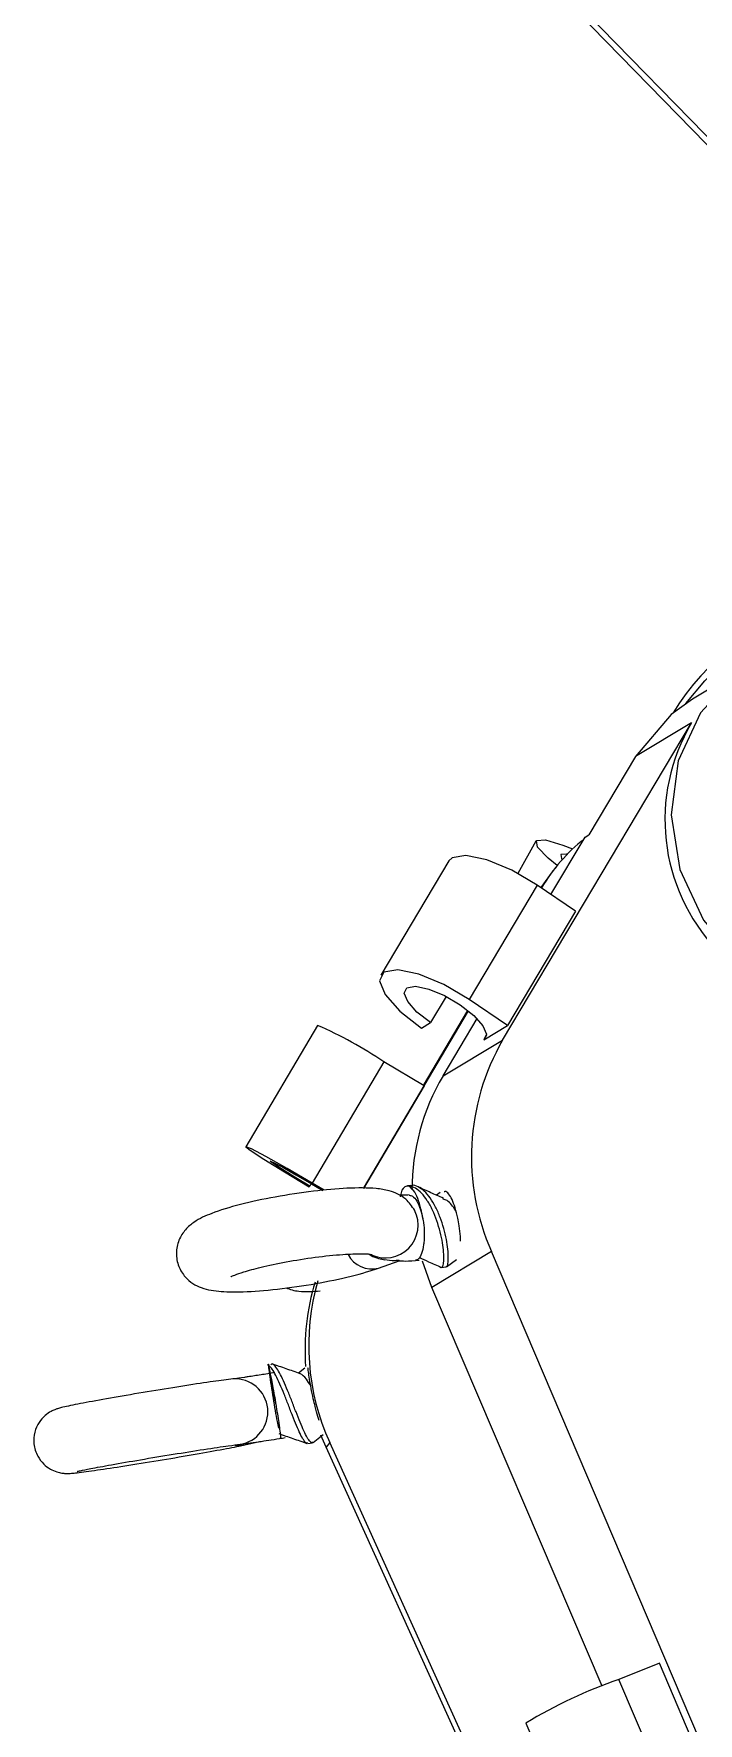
# Model space of a CAD drawing. Header units: millimetres. Extents: x 0 to 1189, y 0 to 841.
# Drawn here: x 357.48 to 360.31, y 443.67 to 450.86 of the extents above; entities that cross this region are included whole.
import ezdxf

# ---------------------------------------------------------------- set-up
doc = ezdxf.new("R2010")
doc.units = ezdxf.units.MM
doc.layers.get('0').update_dxf_attribs({"lineweight": 18})

msp = doc.modelspace()

# ---------------------------------------------------------------- linework, layer by layer
at = {"color": 7, "linetype": 'Continuous', "lineweight": 15}
for p, q in [((362.5251, 448.1947), (358.8324, 451.9783)), ((360.7323, 449.9962), (358.8168, 451.9589)), ((360.5435, 448.1831), (360.2867, 448.0291)), ((359.4789, 446.5781), (360.283, 447.9284)), ((360.283, 447.9284), (360.0452, 447.7858)), ((360.0452, 447.7858), (359.8461, 447.4515)), ((359.8303, 447.442), (359.8461, 447.4515)), ((359.6207, 447.4244), (359.5443, 447.2876)), ((359.685, 447.198), (359.8303, 447.442)), ((359.2499, 447.3407), (358.9602, 446.8542)), ((359.706, 447.3144), (359.6902, 447.2948)), ((359.6263, 447.2379), (359.3366, 446.7513)), ((359.7896, 447.1272), (359.6263, 447.2379)), ((359.6902, 447.2948), (359.6417, 447.2274)), ((359.7896, 447.1272), (359.4999, 446.6406)), ((359.2384, 446.7643), (359.1717, 446.6524)), ((359.4999, 446.6406), (359.3366, 446.7513)), ((358.8872, 445.9467), (359.3342, 446.7022)), ((359.1426, 446.3853), (359.3314, 446.7045)), ((359.2253, 446.426), (359.3703, 446.6695)), ((358.6916, 446.6407), (358.3862, 446.1245)), ((359.1337, 446.6296), (359.1717, 446.6524)), ((359.3984, 446.5798), (359.4999, 446.6406)), ((359.2253, 446.426), (359.4789, 446.5781)), ((358.9732, 446.4856), (358.6679, 445.9694)), ((359.1453, 446.3837), (358.9732, 446.4856)), ((359.1453, 446.3837), (358.8868, 445.9467)), ((358.6554, 445.9539), (358.6577, 445.9568)), ((358.664, 445.9674), (358.6577, 445.9568)), ((358.7193, 445.939), (358.6679, 445.9694)), ((359.0503, 445.9391), (359.0428, 445.9111)), ((359.0884, 445.9589), (359.0735, 445.9573)), ((359.2131, 445.9299), (359.197, 445.9181)), ((359.4315, 445.6779), (359.1779, 445.5257)), ((360.897, 442.2421), (359.4315, 445.6779)), ((358.9507, 445.6077), (359.0386, 445.6387)), ((359.1779, 445.5257), (359.1376, 445.637)), ((359.2192, 445.6105), (359.238, 445.6125)), ((359.2402, 445.6136), (359.2824, 445.6446)), ((359.9022, 443.8278), (359.1779, 445.5257)), ((358.6365, 445.1813), (358.6103, 445.1611)), ((358.3817, 444.8555), (358.444, 444.8696)), ((358.6495, 444.8615), (358.6693, 444.8648)), ((358.6723, 444.8662), (358.7156, 444.8998)), ((358.7273, 444.8457), (358.7058, 444.8967)), ((358.7429, 444.8651), (358.7273, 444.8457)), ((360.2682, 441.5028), (358.7429, 444.8651)), ((359.5039, 443.1338), (358.7273, 444.8457)), ((360.1467, 443.9266), (359.9739, 443.8572)), ((360.3817, 443.3755), (360.1467, 443.9266)), ((360.209, 443.3061), (359.9739, 443.8572)), ((359.5781, 443.6708), (359.8132, 443.1197))]:
    msp.add_line(p, q, dxfattribs=at)
at = {"color": 8, "linetype": 'Continuous', "lineweight": 15}
msp.add_line((359.4103, 446.5997), (359.3984, 446.5798), dxfattribs=at)
at = {"color": 7, "linetype": 'Continuous', "lineweight": 15}
for points in [[(360.9195, 448.2824), (360.8874, 448.2822), (360.6677, 448.2417), (360.4735, 448.135), (360.322, 447.9716), (360.2269, 447.7661), (360.1964, 447.5366), (360.2333, 447.3037), (360.3344, 447.0879), (360.4906, 446.9085), (360.688, 446.7813), (360.9092, 446.7178), (361.1345, 446.7235), (361.3438, 446.798), (361.5186, 446.9346), (361.6311, 447.096)], [(360.2588, 448.0114), (360.34, 448.1074), (360.3931, 448.1581)], [(360.2867, 448.0291), (360.1965, 447.9646), (360.0452, 447.7858)], [(359.7118, 447.3216), (359.6726, 447.3527), (359.627, 447.3999), (359.623, 447.4271), (359.6611, 447.4301), (359.7357, 447.4084), (359.777, 447.3919)], [(359.6263, 447.2379), (359.5186, 447.301), (359.4119, 447.3453), (359.3223, 447.3639), (359.2636, 447.3541), (359.2499, 447.3407)], [(359.7538, 447.3688), (359.7507, 447.3694), (359.7269, 447.3675), (359.7294, 447.3505), (359.7327, 447.346)], [(359.3366, 446.7513), (359.2289, 446.8145), (359.1222, 446.8587), (359.0326, 446.8774), (358.9739, 446.8676), (358.955, 446.8308), (358.9787, 446.7727), (359.0415, 446.702), (359.1337, 446.6296)], [(359.1717, 446.6524), (359.1141, 446.6977), (359.0749, 446.7419), (359.0601, 446.7782), (359.0719, 446.8012), (359.1086, 446.8073), (359.1645, 446.7956), (359.2313, 446.768), (359.2986, 446.7285), (359.3562, 446.6833), (359.3954, 446.6391), (359.4103, 446.6028), (359.3984, 446.5798)], [(358.6679, 445.9694), (358.562, 446.0312), (358.4713, 446.0823), (358.4096, 446.1152), (358.3862, 446.1246), (358.4048, 446.1092), (358.4625, 446.0714), (358.5505, 446.0168), (358.6554, 445.9539)], [(358.6577, 445.9568), (358.5922, 445.9961), (358.5372, 446.0302), (358.5011, 446.0539), (358.4895, 446.0635), (358.5041, 446.0576), (358.5427, 446.0371), (358.5994, 446.0051), (358.6655, 445.9665), (358.7133, 445.9379)], [(358.4817, 445.1913), (358.4815, 445.1943), (358.4814, 445.1965), (358.4814, 445.198), (358.4816, 445.1986), (358.4819, 445.1985), (358.4823, 445.1977), (358.4828, 445.196), (358.4835, 445.1936)]]:
    msp.add_lwpolyline(points, dxfattribs=at)
at = {"color": 8, "linetype": 'Continuous', "lineweight": 15}
msp.add_lwpolyline([(358.3406, 444.8533), (358.3738, 444.854), (358.3821, 444.8556)], dxfattribs=at)
at = {"color": 7, "linetype": 'Continuous', "lineweight": 15}
for centre, radius, start, end in [((361.0419, 447.4637), 0.979, 59.37884, 148.74902), ((360.977, 447.5165), 0.807, 149.31115, 297.33468), ((360.3276, 446.8155), 0.7971, 128.97601, 149.02742), ((357.9831, 445.0215), 1.7674, 55.92992, 66.36861), ((360.3441, 446.0812), 0.9977, 150.12814, 203.84355), ((360.0501, 445.9409), 0.9569, 149.53759, 180.03602), ((359.0773, 445.9279), 0.0293, 84.4404, 157.47703), ((359.6374, 445.2588), 0.9994, 163.18438, 184.00426), ((359.6533, 445.2782), 0.9997, 163.98678, 204.40421), ((360.6259, 441.9593), 2.0068, 108.96018, 121.47581)]:
    msp.add_arc(centre, radius, start, end, dxfattribs=at)
at = {"color": 8, "linetype": 'Continuous', "lineweight": 15}
for centre, radius, start, end in [((358.9793, 445.791), 0.1401, 244.67863, 26.83122), ((358.923, 445.7198), 0.1155, 208.04413, 283.8951), ((358.3396, 444.9963), 0.1401, 278.41628, 93.53527)]:
    msp.add_arc(centre, radius, start, end, dxfattribs=at)
at = {"color": 7, "linetype": 'Continuous', "lineweight": 15}
for points, knots in [([(359.1049, 445.8532), (359.0931, 445.8706), (359.0727, 445.9006), (359.0312, 445.9252), (358.9888, 445.9401), (358.926, 445.9494), (358.8252, 445.9499), (358.6731, 445.9366), (358.5106, 445.9119), (358.3564, 445.8787), (358.2427, 445.8435), (358.1777, 445.8141), (358.1292, 445.775), (358.0984, 445.7284), (358.0864, 445.6712), (358.0969, 445.6146), (358.1251, 445.5699), (358.1608, 445.5403), (358.1997, 445.5221), (358.2522, 445.5095), (358.3291, 445.5047), (358.4596, 445.5105), (358.6213, 445.5302), (358.7836, 445.5602), (358.8905, 445.5874), (358.9391, 445.6038), (358.9507, 445.6077)], [0, 0, 0, 0, 0.0568, 0.097641, 0.144898, 0.220457, 0.361334, 0.492306, 0.629314, 0.763094, 0.901962, 1.012537, 1.06733, 1.119235, 1.170174, 1.221489, 1.268744, 1.310613, 1.353755, 1.409883, 1.52491, 1.658753, 1.798487, 1.932982, 2.068064, 2.110496, 2.110496, 2.110496, 2.110496]), ([(359.1391, 445.819), (359.1368, 445.8329), (359.1316, 445.8642), (359.118, 445.9064), (359.1, 445.9413), (359.0869, 445.9517), (359.0802, 445.957)], [0, 0, 0, 0, 0.0316451, 0.071552, 0.1114658, 0.1536854, 0.1536854, 0.1536854, 0.1536854]), ([(359.2191, 445.6117), (359.2196, 445.6114), (359.2224, 445.6098), (359.2269, 445.6197), (359.2294, 445.6411), (359.2285, 445.6742), (359.224, 445.7154), (359.2139, 445.7614), (359.1996, 445.8092), (359.1815, 445.8552), (359.1589, 445.8958), (359.1341, 445.928), (359.1076, 445.9506), (359.0894, 445.9548), (359.0802, 445.957)], [0, 0, 0, 0, 0.0080244, 0.0433964, 0.0796582, 0.1156579, 0.1510714, 0.1873737, 0.2232787, 0.2587635, 0.2950857, 0.3308882, 0.3664593, 0.4032909, 0.4032909, 0.4032909, 0.4032909]), ([(359.2378, 445.6141), (359.2389, 445.6139), (359.2424, 445.6133), (359.2467, 445.6263), (359.2482, 445.6511), (359.2465, 445.6867), (359.2404, 445.7295), (359.2291, 445.7763), (359.2139, 445.824), (359.1944, 445.8689), (359.171, 445.9073), (359.1458, 445.9375), (359.1193, 445.9542), (359.0991, 445.963), (359.0898, 445.9581), (359.0886, 445.9575)], [0, 0, 0, 0, 0.0175224, 0.0527723, 0.0887809, 0.1241371, 0.159493, 0.1955007, 0.2307476, 0.2662218, 0.3022178, 0.3373768, 0.3729573, 0.4089263, 0.4137591, 0.4137591, 0.4137591, 0.4137591]), ([(359.2268, 445.9046), (359.2091, 445.9126), (359.1736, 445.9286), (359.1376, 445.945), (359.1196, 445.9532)], [0, 0, 0, 0, 0.0588596, 0.1177827, 0.1177827, 0.1177827, 0.1177827]), ([(359.0815, 445.9192), (359.0729, 445.9186), (359.0544, 445.9174), (359.0439, 445.9178), (359.0382, 445.918)], [0, 0, 0, 0, 0.02002451, 0.04328915, 0.04328915, 0.04328915, 0.04328915]), ([(359.0815, 445.9178), (359.0862, 445.9172), (359.0968, 445.9159), (359.1138, 445.8941), (359.1293, 445.861), (359.1361, 445.832), (359.1391, 445.819)], [0, 0, 0, 0, 0.0267647, 0.0597478, 0.0934961, 0.1207568, 0.1207568, 0.1207568, 0.1207568]), ([(359.2798, 445.8521), (359.2678, 445.8696), (359.2507, 445.8947), (359.2311, 445.8997), (359.2252, 445.9012)], [0, 0, 0, 0, 0.05269625, 0.07551178, 0.07551178, 0.07551178, 0.07551178]), ([(359.2879, 445.8207), (359.2843, 445.8355), (359.2772, 445.8653), (359.2638, 445.9018), (359.2492, 445.9254), (359.2376, 445.9356), (359.2315, 445.9326), (359.2304, 445.9321)], [0, 0, 0, 0, 0.031547, 0.0630952, 0.0947141, 0.1265127, 0.1332361, 0.1332361, 0.1332361, 0.1332361]), ([(359.1391, 445.819), (359.1396, 445.8165), (359.1426, 445.8004), (359.1458, 445.7692), (359.1456, 445.7341), (359.1423, 445.6996), (359.1349, 445.6682), (359.1224, 445.6444), (359.1122, 445.6424), (359.1078, 445.6415)], [0, 0, 0, 0, 0.0057695, 0.0372504, 0.0676756, 0.0861546, 0.1244159, 0.1626555, 0.1916849, 0.1916849, 0.1916849, 0.1916849]), ([(359.2996, 445.7227), (359.2997, 445.7291), (359.2999, 445.7484), (359.2952, 445.7835), (359.29, 445.8098), (359.2879, 445.8207)], [0, 0, 0, 0, 0.02249527, 0.06746617, 0.09886903, 0.09886903, 0.09886903, 0.09886903]), ([(358.3229, 445.5712), (358.323, 445.5713), (358.3234, 445.5715), (358.34, 445.5792), (358.3792, 445.5928), (358.4526, 445.6129), (358.5586, 445.6354), (358.683, 445.6551), (358.7965, 445.6669), (358.8766, 445.6695), (358.9133, 445.6682), (358.926, 445.6655), (358.9236, 445.6662), (358.9235, 445.6662)], [0, 0, 0, 0, 0.0188877, 0.0551903, 0.1076307, 0.1780289, 0.2615895, 0.3515633, 0.4429857, 0.519408, 0.5756148, 0.6107488, 0.6124939, 0.6124939, 0.6124939, 0.6124939]), ([(358.9111, 445.6675), (358.9138, 445.6655), (358.9269, 445.656), (358.9508, 445.6482), (358.9693, 445.6447), (358.978, 445.6431)], [0, 0, 0, 0, 0.00868795, 0.04192421, 0.07191248, 0.07191248, 0.07191248, 0.07191248]), ([(359.1243, 445.653), (359.1376, 445.647), (359.1688, 445.6329), (359.1995, 445.6189), (359.2173, 445.6109)], [0, 0, 0, 0, 0.0431701, 0.1020609, 0.1020609, 0.1020609, 0.1020609]), ([(358.9781, 445.644), (358.9915, 445.6419), (359.0107, 445.6389), (359.0304, 445.6412), (359.0365, 445.6421), (359.0369, 445.6421)], [0, 0, 0, 0, 0.04042666, 0.05806076, 0.05915239, 0.05915239, 0.05915239, 0.05915239]), ([(359.0369, 445.6421), (359.0369, 445.6421), (359.0361, 445.6395), (359.0367, 445.641), (359.0372, 445.6424)], [0, 0, 0, 0, 0.000071122, 0.003258525, 0.003258525, 0.003258525, 0.003258525]), ([(359.037, 445.6391), (359.0459, 445.6385), (359.0711, 445.637), (359.1028, 445.6395), (359.1233, 445.6411)], [0, 0, 0, 0, 0.03047251, 0.0864029, 0.0864029, 0.0864029, 0.0864029]), ([(358.5573, 445.5242), (358.566, 445.5208), (358.5862, 445.5129), (358.6202, 445.5085), (358.652, 445.5065), (358.6872, 445.5097), (358.7017, 445.511)], [0, 0, 0, 0, 0.0226775, 0.0524662, 0.1077226, 0.1466842, 0.1466842, 0.1466842, 0.1466842]), ([(358.5089, 445.1627), (358.4888, 445.1595), (358.4465, 445.1526), (358.413, 445.1477), (358.3954, 445.1451)], [0, 0, 0, 0, 0.054458, 0.1148195, 0.1148195, 0.1148195, 0.1148195]), ([(358.4817, 445.1913), (358.483, 445.1807), (358.4855, 445.1604), (358.4929, 445.1102), (358.5016, 445.0555), (358.5106, 445.0016), (358.5186, 444.9564), (358.5225, 444.9358), (358.5243, 444.9267)], [0, 0, 0, 0, 0.0533124, 0.1018512, 0.1479005, 0.1918823, 0.2345829, 0.2680373, 0.2680373, 0.2680373, 0.2680373]), ([(358.5121, 445.0364), (358.5097, 445.0504), (358.5045, 445.0822), (358.4964, 445.1281), (358.4887, 445.1694), (358.4853, 445.1854), (358.4835, 445.1936)], [0, 0, 0, 0, 0.0329013, 0.0743897, 0.1158905, 0.1597854, 0.1597854, 0.1597854, 0.1597854]), ([(358.6493, 444.8628), (358.6473, 444.8626), (358.6423, 444.8621), (358.6311, 444.8759), (358.6173, 444.9013), (358.6023, 444.9369), (358.5849, 444.979), (358.567, 445.0251), (358.5492, 445.0717), (358.5307, 445.1148), (358.5136, 445.1514), (358.4978, 445.18), (358.4883, 445.189), (358.4835, 445.1936)], [0, 0, 0, 0, 0.0246738, 0.0599971, 0.0950626, 0.1295627, 0.164916, 0.1998897, 0.2344562, 0.2698366, 0.3047101, 0.3393585, 0.3752349, 0.3752349, 0.3752349, 0.3752349]), ([(358.4886, 445.1577), (358.4887, 445.1581), (358.4888, 445.16), (358.4919, 445.147), (358.4974, 445.1192), (358.5046, 445.0802), (358.5098, 445.0499), (358.5121, 445.0364)], [0, 0, 0, 0, 0.0087437, 0.0383135, 0.0688016, 0.0999896, 0.1251924, 0.1251924, 0.1251924, 0.1251924]), ([(358.6722, 444.8677), (358.6713, 444.8666), (358.6678, 444.8623), (358.6599, 444.8681), (358.6472, 444.8847), (358.6332, 444.9135), (358.6174, 444.951), (358.5997, 444.9945), (358.582, 445.0412), (358.5639, 445.0871), (358.5456, 445.1287), (358.529, 445.1637), (358.5137, 445.1874), (358.5008, 445.2019), (358.4952, 445.1977), (358.493, 445.1961)], [0, 0, 0, 0, 0.0116197, 0.0439853, 0.0770453, 0.1095121, 0.1419765, 0.1750375, 0.2074007, 0.2399751, 0.2730225, 0.3053124, 0.337979, 0.3710051, 0.3918269, 0.3918269, 0.3918269, 0.3918269]), ([(358.618, 445.1584), (358.5979, 445.1653), (358.5578, 445.1791), (358.5176, 445.193), (358.4975, 445.1999)], [0, 0, 0, 0, 0.0636803, 0.1274106, 0.1274106, 0.1274106, 0.1274106]), ([(358.6624, 445.105), (358.6562, 445.1159), (358.6398, 445.1449), (358.6263, 445.1532), (358.6179, 445.1584)], [0, 0, 0, 0, 0.02657547, 0.07047576, 0.07047576, 0.07047576, 0.07047576]), ([(358.6732, 445.0508), (358.67, 445.0661), (358.6634, 445.0965), (358.6567, 445.1375), (358.6525, 445.1672), (358.6504, 445.1829), (358.65, 445.1831), (358.6499, 445.1832)], [0, 0, 0, 0, 0.0322128, 0.0644185, 0.0967032, 0.1291666, 0.1344739, 0.1344739, 0.1344739, 0.1344739]), ([(358.331, 445.1362), (358.3187, 445.1347), (358.2848, 445.1306), (358.1949, 445.1176), (358.0597, 445.0965), (357.9109, 445.072), (357.7728, 445.048), (357.6616, 445.0274), (357.6117, 445.017), (357.5885, 445.0109), (357.5735, 445.0059), (357.5541, 444.9972), (357.5289, 444.98), (357.5032, 444.9506), (357.4846, 444.9089), (357.4808, 444.8578), (357.4958, 444.8096), (357.5229, 444.774), (357.5517, 444.7524), (357.5789, 444.7405), (357.6017, 444.7353), (357.6177, 444.7339), (357.6291, 444.7338), (357.6429, 444.7343), (357.6692, 444.7368), (357.7326, 444.7451), (357.8519, 444.7629), (357.9929, 444.7855), (358.1396, 444.8101), (358.269, 444.8331), (358.3454, 444.8477), (358.3737, 444.8538), (358.3817, 444.8555)], [0, 0, 0, 0, 0.063348, 0.175208, 0.292335, 0.406761, 0.520659, 0.635135, 0.753111, 0.78765, 0.805339, 0.821798, 0.847411, 0.87768, 0.913457, 0.952822, 0.995751, 1.028973, 1.056547, 1.079979, 1.099212, 1.113569, 1.12659, 1.145726, 1.193585, 1.313368, 1.423379, 1.538553, 1.652598, 1.766574, 1.881716, 1.926702, 1.926702, 1.926702, 1.926702]), ([(358.3954, 445.1451), (358.3903, 445.1443), (358.3649, 445.1404), (358.3443, 445.1377), (358.3336, 445.1365), (358.331, 445.1362)], [0, 0, 0, 0, 0.01045307, 0.05159797, 0.06504478, 0.06504478, 0.06504478, 0.06504478]), ([(358.5121, 445.0364), (358.5125, 445.0338), (358.5153, 445.0173), (358.5202, 444.9867), (358.5252, 444.954), (358.5297, 444.9234), (358.5331, 444.8981), (358.5347, 444.883), (358.5338, 444.8846), (358.5337, 444.885)], [0, 0, 0, 0, 0.0051086, 0.0329896, 0.0599388, 0.0763068, 0.1101961, 0.1440657, 0.1543983, 0.1543983, 0.1543983, 0.1543983]), ([(358.6978, 444.9591), (358.6961, 444.9646), (358.6911, 444.981), (358.6819, 445.0139), (358.6758, 445.0401), (358.6732, 445.0508)], [0, 0, 0, 0, 0.0216127, 0.06482894, 0.09499367, 0.09499367, 0.09499367, 0.09499367]), ([(358.3621, 444.8579), (358.372, 444.8591), (358.3913, 444.8614), (358.4242, 444.8663), (358.4402, 444.8687)], [0, 0, 0, 0, 0.04040279, 0.07888382, 0.07888382, 0.07888382, 0.07888382]), ([(358.4402, 444.8687), (358.4476, 444.8697), (358.4783, 444.8741), (358.5212, 444.8811), (358.5537, 444.8863)], [0, 0, 0, 0, 0.0277375, 0.114862, 0.114862, 0.114862, 0.114862]), ([(358.5258, 444.9034), (358.5459, 444.8965), (358.586, 444.8827), (358.6261, 444.8688), (358.6462, 444.8619)], [0, 0, 0, 0, 0.0636394, 0.1273208, 0.1273208, 0.1273208, 0.1273208]), ([(357.6677, 444.7422), (357.6679, 444.7422), (357.6685, 444.7424), (357.6844, 444.7461), (357.7269, 444.7547), (357.8131, 444.7707), (357.937, 444.7924), (358.0779, 444.8158), (358.2108, 444.8368), (358.3125, 444.8518), (358.347, 444.856), (358.3621, 444.8579)], [0, 0, 0, 0, 0.0158474, 0.0549768, 0.1233629, 0.214977, 0.3153926, 0.4181461, 0.5213422, 0.6240652, 0.7040771, 0.7040771, 0.7040771, 0.7040771])]:
    msp.add_open_spline(points, degree=3, knots=knots, dxfattribs=at)

doc.saveas('drawing.dxf')
